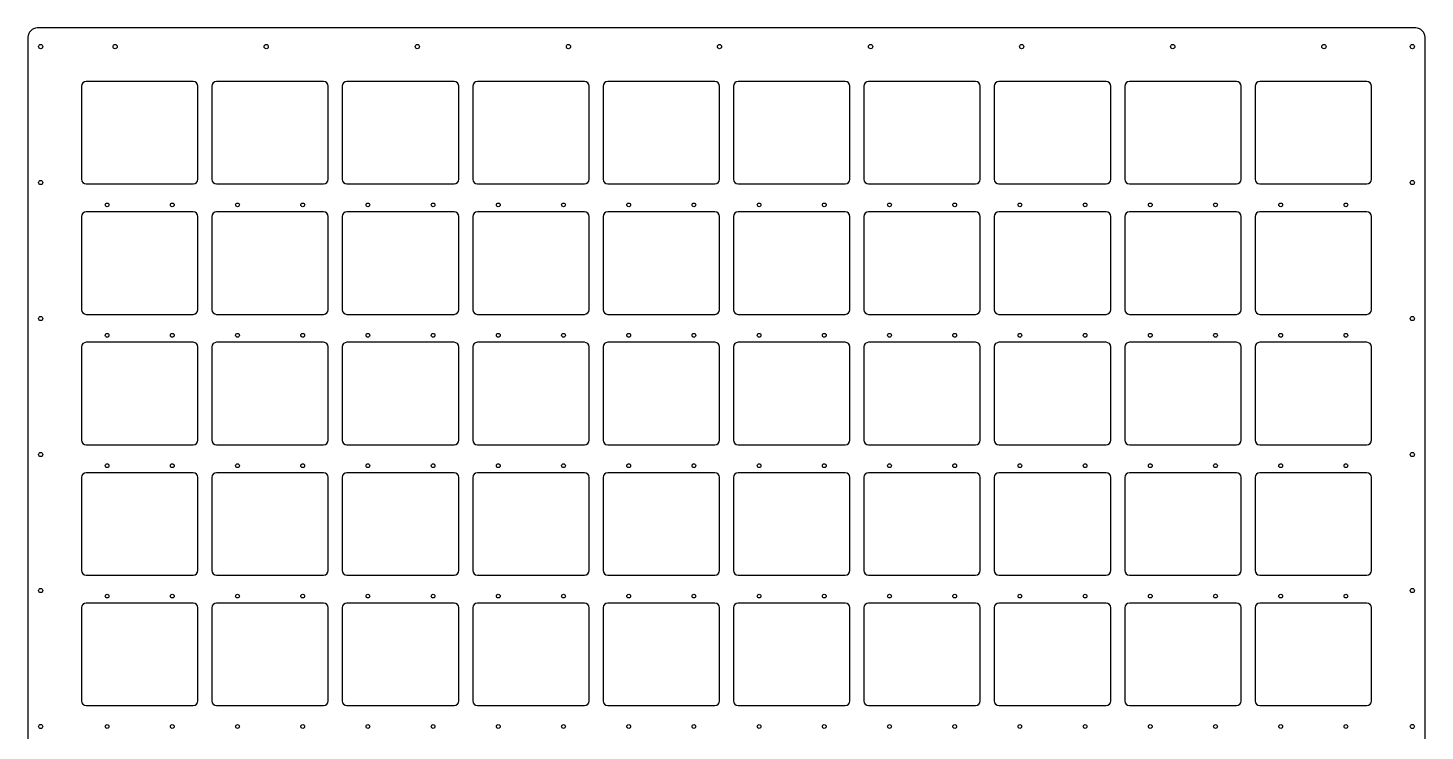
# Model space of a CAD drawing. Header units: millimetres. Extents: x -750 to 750, y -765 to 750.
# Drawn here: x -750 to 750, y -5 to 750 of the extents above; entities that cross this region are included whole.
import ezdxf

# ---------------------------------------------------------------- set-up
doc = ezdxf.new("R2010")
doc.units = ezdxf.units.MM

msp = doc.modelspace()

# ---------------------------------------------------------------- linework, layer by layer
at = {"color": 7, "linetype": 'Continuous', "lineweight": 25}
for p, q in [((740, 750), (-740, 750)), ((-750, 740), (-750, -740)), ((750, -740), (750, 740)), ((-572.5, 692.5), (-687.5, 692.5)), ((-432.5, 692.5), (-547.5, 692.5)), ((-292.5, 692.5), (-407.5, 692.5)), ((-152.5, 692.5), (-267.5, 692.5)), ((-12.5, 692.5), (-127.5, 692.5)), ((127.5, 692.5), (12.5, 692.5)), ((267.5, 692.5), (152.5, 692.5)), ((407.5, 692.5), (292.5, 692.5)), ((547.5, 692.5), (432.5, 692.5)), ((687.5, 692.5), (572.5, 692.5)), ((-692.5, 687.5), (-692.5, 587.5)), ((-567.5, 587.5), (-567.5, 687.5)), ((-552.5, 687.5), (-552.5, 587.5)), ((-427.5, 587.5), (-427.5, 687.5)), ((-412.5, 687.5), (-412.5, 587.5)), ((-287.5, 587.5), (-287.5, 687.5)), ((-272.5, 687.5), (-272.5, 587.5)), ((-147.5, 587.5), (-147.5, 687.5)), ((-132.5, 687.5), (-132.5, 587.5)), ((-7.5, 587.5), (-7.5, 687.5)), ((7.5, 687.5), (7.5, 587.5)), ((132.5, 587.5), (132.5, 687.5)), ((147.5, 687.5), (147.5, 587.5)), ((272.5, 587.5), (272.5, 687.5)), ((287.5, 687.5), (287.5, 587.5)), ((412.5, 587.5), (412.5, 687.5)), ((427.5, 687.5), (427.5, 587.5)), ((552.5, 587.5), (552.5, 687.5)), ((567.5, 687.5), (567.5, 587.5)), ((692.5, 587.5), (692.5, 687.5)), ((-687.5, 582.5), (-572.5, 582.5)), ((-547.5, 582.5), (-432.5, 582.5)), ((-407.5, 582.5), (-292.5, 582.5)), ((-267.5, 582.5), (-152.5, 582.5)), ((-127.5, 582.5), (-12.5, 582.5)), ((12.5, 582.5), (127.5, 582.5)), ((152.5, 582.5), (267.5, 582.5)), ((292.5, 582.5), (407.5, 582.5)), ((432.5, 582.5), (547.5, 582.5)), ((572.5, 582.5), (687.5, 582.5)), ((-692.5, 547.5), (-692.5, 447.5)), ((-572.5, 552.5), (-687.5, 552.5)), ((-567.5, 447.5), (-567.5, 547.5)), ((-552.5, 547.5), (-552.5, 447.5)), ((-432.5, 552.5), (-547.5, 552.5)), ((-427.5, 447.5), (-427.5, 547.5)), ((-412.5, 547.5), (-412.5, 447.5)), ((-292.5, 552.5), (-407.5, 552.5)), ((-287.5, 447.5), (-287.5, 547.5)), ((-272.5, 547.5), (-272.5, 447.5)), ((-152.5, 552.5), (-267.5, 552.5)), ((-147.5, 447.5), (-147.5, 547.5)), ((-132.5, 547.5), (-132.5, 447.5)), ((-12.5, 552.5), (-127.5, 552.5)), ((-7.5, 447.5), (-7.5, 547.5)), ((7.5, 547.5), (7.5, 447.5)), ((127.5, 552.5), (12.5, 552.5)), ((132.5, 447.5), (132.5, 547.5)), ((147.5, 547.5), (147.5, 447.5)), ((267.5, 552.5), (152.5, 552.5)), ((272.5, 447.5), (272.5, 547.5)), ((287.5, 547.5), (287.5, 447.5)), ((407.5, 552.5), (292.5, 552.5)), ((412.5, 447.5), (412.5, 547.5)), ((427.5, 547.5), (427.5, 447.5)), ((547.5, 552.5), (432.5, 552.5)), ((552.5, 447.5), (552.5, 547.5)), ((567.5, 547.5), (567.5, 447.5)), ((687.5, 552.5), (572.5, 552.5)), ((692.5, 447.5), (692.5, 547.5)), ((-687.5, 442.5), (-572.5, 442.5)), ((-547.5, 442.5), (-432.5, 442.5)), ((-407.5, 442.5), (-292.5, 442.5)), ((-267.5, 442.5), (-152.5, 442.5)), ((-127.5, 442.5), (-12.5, 442.5)), ((12.5, 442.5), (127.5, 442.5)), ((152.5, 442.5), (267.5, 442.5)), ((292.5, 442.5), (407.5, 442.5)), ((432.5, 442.5), (547.5, 442.5)), ((572.5, 442.5), (687.5, 442.5)), ((-692.5, 407.5), (-692.5, 307.5)), ((-572.5, 412.5), (-687.5, 412.5)), ((-567.5, 307.5), (-567.5, 407.5)), ((-552.5, 407.5), (-552.5, 307.5)), ((-432.5, 412.5), (-547.5, 412.5)), ((-427.5, 307.5), (-427.5, 407.5)), ((-412.5, 407.5), (-412.5, 307.5)), ((-292.5, 412.5), (-407.5, 412.5)), ((-287.5, 307.5), (-287.5, 407.5)), ((-272.5, 407.5), (-272.5, 307.5)), ((-152.5, 412.5), (-267.5, 412.5)), ((-147.5, 307.5), (-147.5, 407.5)), ((-132.5, 407.5), (-132.5, 307.5)), ((-12.5, 412.5), (-127.5, 412.5)), ((-7.5, 307.5), (-7.5, 407.5)), ((7.5, 407.5), (7.5, 307.5)), ((127.5, 412.5), (12.5, 412.5)), ((132.5, 307.5), (132.5, 407.5)), ((147.5, 407.5), (147.5, 307.5)), ((267.5, 412.5), (152.5, 412.5)), ((272.5, 307.5), (272.5, 407.5)), ((287.5, 407.5), (287.5, 307.5)), ((407.5, 412.5), (292.5, 412.5)), ((412.5, 307.5), (412.5, 407.5)), ((427.5, 407.5), (427.5, 307.5)), ((547.5, 412.5), (432.5, 412.5)), ((552.5, 307.5), (552.5, 407.5)), ((567.5, 407.5), (567.5, 307.5)), ((687.5, 412.5), (572.5, 412.5)), ((692.5, 307.5), (692.5, 407.5)), ((-687.5, 302.5), (-572.5, 302.5)), ((-547.5, 302.5), (-432.5, 302.5)), ((-407.5, 302.5), (-292.5, 302.5)), ((-267.5, 302.5), (-152.5, 302.5)), ((-127.5, 302.5), (-12.5, 302.5)), ((12.5, 302.5), (127.5, 302.5)), ((152.5, 302.5), (267.5, 302.5)), ((292.5, 302.5), (407.5, 302.5)), ((432.5, 302.5), (547.5, 302.5)), ((572.5, 302.5), (687.5, 302.5)), ((-572.5, 272.5), (-687.5, 272.5)), ((-432.5, 272.5), (-547.5, 272.5)), ((-292.5, 272.5), (-407.5, 272.5)), ((-152.5, 272.5), (-267.5, 272.5)), ((-12.5, 272.5), (-127.5, 272.5)), ((127.5, 272.5), (12.5, 272.5)), ((267.5, 272.5), (152.5, 272.5)), ((407.5, 272.5), (292.5, 272.5)), ((547.5, 272.5), (432.5, 272.5)), ((687.5, 272.5), (572.5, 272.5)), ((-692.5, 267.5), (-692.5, 167.5)), ((-567.5, 167.5), (-567.5, 267.5)), ((-552.5, 267.5), (-552.5, 167.5)), ((-427.5, 167.5), (-427.5, 267.5)), ((-412.5, 267.5), (-412.5, 167.5)), ((-287.5, 167.5), (-287.5, 267.5)), ((-272.5, 267.5), (-272.5, 167.5)), ((-147.5, 167.5), (-147.5, 267.5)), ((-132.5, 267.5), (-132.5, 167.5)), ((-7.5, 167.5), (-7.5, 267.5)), ((7.5, 267.5), (7.5, 167.5)), ((132.5, 167.5), (132.5, 267.5)), ((147.5, 267.5), (147.5, 167.5)), ((272.5, 167.5), (272.5, 267.5)), ((287.5, 267.5), (287.5, 167.5)), ((412.5, 167.5), (412.5, 267.5)), ((427.5, 267.5), (427.5, 167.5)), ((552.5, 167.5), (552.5, 267.5)), ((567.5, 267.5), (567.5, 167.5)), ((692.5, 167.5), (692.5, 267.5)), ((-687.5, 162.5), (-572.5, 162.5)), ((-547.5, 162.5), (-432.5, 162.5)), ((-407.5, 162.5), (-292.5, 162.5)), ((-267.5, 162.5), (-152.5, 162.5)), ((-127.5, 162.5), (-12.5, 162.5)), ((12.5, 162.5), (127.5, 162.5)), ((152.5, 162.5), (267.5, 162.5)), ((292.5, 162.5), (407.5, 162.5)), ((432.5, 162.5), (547.5, 162.5)), ((572.5, 162.5), (687.5, 162.5)), ((-692.5, 127.5), (-692.5, 27.5)), ((-572.5, 132.5), (-687.5, 132.5)), ((-567.5, 27.5), (-567.5, 127.5)), ((-552.5, 127.5), (-552.5, 27.5)), ((-432.5, 132.5), (-547.5, 132.5)), ((-427.5, 27.5), (-427.5, 127.5)), ((-412.5, 127.5), (-412.5, 27.5)), ((-292.5, 132.5), (-407.5, 132.5)), ((-287.5, 27.5), (-287.5, 127.5)), ((-272.5, 127.5), (-272.5, 27.5)), ((-152.5, 132.5), (-267.5, 132.5)), ((-147.5, 27.5), (-147.5, 127.5)), ((-132.5, 127.5), (-132.5, 27.5)), ((-12.5, 132.5), (-127.5, 132.5)), ((-7.5, 27.5), (-7.5, 127.5)), ((7.5, 127.5), (7.5, 27.5)), ((127.5, 132.5), (12.5, 132.5)), ((132.5, 27.5), (132.5, 127.5)), ((147.5, 127.5), (147.5, 27.5)), ((267.5, 132.5), (152.5, 132.5)), ((272.5, 27.5), (272.5, 127.5)), ((287.5, 127.5), (287.5, 27.5)), ((407.5, 132.5), (292.5, 132.5)), ((412.5, 27.5), (412.5, 127.5)), ((427.5, 127.5), (427.5, 27.5)), ((547.5, 132.5), (432.5, 132.5)), ((552.5, 27.5), (552.5, 127.5)), ((567.5, 127.5), (567.5, 27.5)), ((687.5, 132.5), (572.5, 132.5)), ((692.5, 27.5), (692.5, 127.5)), ((-687.5, 22.5), (-572.5, 22.5)), ((-547.5, 22.5), (-432.5, 22.5)), ((-407.5, 22.5), (-292.5, 22.5)), ((-267.5, 22.5), (-152.5, 22.5)), ((-127.5, 22.5), (-12.5, 22.5)), ((12.5, 22.5), (127.5, 22.5)), ((152.5, 22.5), (267.5, 22.5)), ((292.5, 22.5), (407.5, 22.5)), ((432.5, 22.5), (547.5, 22.5)), ((572.5, 22.5), (687.5, 22.5))]:
    msp.add_line(p, q, dxfattribs=at)
for centre, radius in [((-736.4, 730), 2.25), ((-656.4, 730), 2.25), ((-494.2, 730), 2.25), ((-332, 730), 2.25), ((-169.7, 730), 2.25), ((-7.5, 730), 2.25), ((154.7, 730), 2.25), ((316.9, 730), 2.25), ((479.1, 730), 2.25), ((641.4, 730), 2.25), ((736.4, 730), 2.25), ((-736.4, 584), 2.25), ((736.4, 584), 2.25), ((-665, 560), 2), ((-595, 560), 2), ((-525, 560), 2), ((-455, 560), 2), ((-385, 560), 2), ((-315, 560), 2), ((-245, 560), 2), ((-175, 560), 2), ((-105, 560), 2), ((-35, 560), 2), ((35, 560), 2), ((105, 560), 2), ((175, 560), 2), ((245, 560), 2), ((315, 560), 2), ((385, 560), 2), ((455, 560), 2), ((525, 560), 2), ((595, 560), 2), ((665, 560), 2), ((-736.4, 438), 2.25), ((736.4, 438), 2.25), ((-665, 420), 2), ((-595, 420), 2), ((-525, 420), 2), ((-455, 420), 2), ((-385, 420), 2), ((-315, 420), 2), ((-245, 420), 2), ((-175, 420), 2), ((-105, 420), 2), ((-35, 420), 2), ((35, 420), 2), ((105, 420), 2), ((175, 420), 2), ((245, 420), 2), ((315, 420), 2), ((385, 420), 2), ((455, 420), 2), ((525, 420), 2), ((595, 420), 2), ((665, 420), 2), ((-736.4, 292), 2.25), ((736.4, 292), 2.25), ((-665, 280), 2), ((-595, 280), 2), ((-525, 280), 2), ((-455, 280), 2), ((-385, 280), 2), ((-315, 280), 2), ((-245, 280), 2), ((-175, 280), 2), ((-105, 280), 2), ((-35, 280), 2), ((35, 280), 2), ((105, 280), 2), ((175, 280), 2), ((245, 280), 2), ((315, 280), 2), ((385, 280), 2), ((455, 280), 2), ((525, 280), 2), ((595, 280), 2), ((665, 280), 2), ((-736.4, 146), 2.25), ((-665, 140), 2), ((-595, 140), 2), ((-525, 140), 2), ((-455, 140), 2), ((-385, 140), 2), ((-315, 140), 2), ((-245, 140), 2), ((-175, 140), 2), ((-105, 140), 2), ((-35, 140), 2), ((35, 140), 2), ((105, 140), 2), ((175, 140), 2), ((245, 140), 2), ((315, 140), 2), ((385, 140), 2), ((455, 140), 2), ((525, 140), 2), ((595, 140), 2), ((665, 140), 2), ((736.4, 146), 2.25), ((-736.4, 0), 2.25), ((-665, 0), 2), ((-595, 0), 2), ((-525, 0), 2), ((-455, 0), 2), ((-385, 0), 2), ((-315, 0), 2), ((-245, 0), 2), ((-175, 0), 2), ((-105, 0), 2), ((-35, 0), 2), ((35, 0), 2), ((105, 0), 2), ((175, 0), 2), ((245, 0), 2), ((315, 0), 2), ((385, 0), 2), ((455, 0), 2), ((525, 0), 2), ((595, 0), 2), ((665, 0), 2), ((736.4, 0), 2.25)]:
    msp.add_circle(centre, radius, dxfattribs=at)
for centre, radius, start, end in [((-740, 740), 10, 90, 180), ((740, 740), 10, 0, 90), ((-687.5, 687.5), 5, 90, 180), ((-572.5, 687.5), 5, 0, 90), ((-547.5, 687.5), 5, 90, 180), ((-432.5, 687.5), 5, 0, 90), ((-407.5, 687.5), 5, 90, 180), ((-292.5, 687.5), 5, 0, 90), ((-267.5, 687.5), 5, 90, 180), ((-152.5, 687.5), 5, 0, 90), ((-127.5, 687.5), 5, 90, 180), ((-12.5, 687.5), 5, 0, 90), ((12.5, 687.5), 5, 90, 180), ((127.5, 687.5), 5, 0, 90), ((152.5, 687.5), 5, 90, 180), ((267.5, 687.5), 5, 0, 90), ((292.5, 687.5), 5, 90, 180), ((407.5, 687.5), 5, 0, 90), ((432.5, 687.5), 5, 90, 180), ((547.5, 687.5), 5, 0, 90), ((572.5, 687.5), 5, 90, 180), ((687.5, 687.5), 5, 0, 90), ((-687.5, 587.5), 5, 180, 270), ((-572.5, 587.5), 5, 270, 0), ((-547.5, 587.5), 5, 180, 270), ((-432.5, 587.5), 5, 270, 0), ((-407.5, 587.5), 5, 180, 270), ((-292.5, 587.5), 5, 270, 0), ((-267.5, 587.5), 5, 180, 270), ((-152.5, 587.5), 5, 270, 0), ((-127.5, 587.5), 5, 180, 270), ((-12.5, 587.5), 5, 270, 0), ((12.5, 587.5), 5, 180, 270), ((127.5, 587.5), 5, 270, 0), ((152.5, 587.5), 5, 180, 270), ((267.5, 587.5), 5, 270, 0), ((292.5, 587.5), 5, 180, 270), ((407.5, 587.5), 5, 270, 0), ((432.5, 587.5), 5, 180, 270), ((547.5, 587.5), 5, 270, 0), ((572.5, 587.5), 5, 180, 270), ((687.5, 587.5), 5, 270, 0), ((-687.5, 547.5), 5, 90, 180), ((-572.5, 547.5), 5, 0, 90), ((-547.5, 547.5), 5, 90, 180), ((-432.5, 547.5), 5, 0, 90), ((-407.5, 547.5), 5, 90, 180), ((-292.5, 547.5), 5, 0, 90), ((-267.5, 547.5), 5, 90, 180), ((-152.5, 547.5), 5, 0, 90), ((-127.5, 547.5), 5, 90, 180), ((-12.5, 547.5), 5, 0, 90), ((12.5, 547.5), 5, 90, 180), ((127.5, 547.5), 5, 0, 90), ((152.5, 547.5), 5, 90, 180), ((267.5, 547.5), 5, 0, 90), ((292.5, 547.5), 5, 90, 180), ((407.5, 547.5), 5, 0, 90), ((432.5, 547.5), 5, 90, 180), ((547.5, 547.5), 5, 0, 90), ((572.5, 547.5), 5, 90, 180), ((687.5, 547.5), 5, 0, 90), ((-687.5, 447.5), 5, 180, 270), ((-572.5, 447.5), 5, 270, 0), ((-547.5, 447.5), 5, 180, 270), ((-432.5, 447.5), 5, 270, 0), ((-407.5, 447.5), 5, 180, 270), ((-292.5, 447.5), 5, 270, 0), ((-267.5, 447.5), 5, 180, 270), ((-152.5, 447.5), 5, 270, 0), ((-127.5, 447.5), 5, 180, 270), ((-12.5, 447.5), 5, 270, 0), ((12.5, 447.5), 5, 180, 270), ((127.5, 447.5), 5, 270, 0), ((152.5, 447.5), 5, 180, 270), ((267.5, 447.5), 5, 270, 0), ((292.5, 447.5), 5, 180, 270), ((407.5, 447.5), 5, 270, 0), ((432.5, 447.5), 5, 180, 270), ((547.5, 447.5), 5, 270, 0), ((572.5, 447.5), 5, 180, 270), ((687.5, 447.5), 5, 270, 0), ((-687.5, 407.5), 5, 90, 180), ((-572.5, 407.5), 5, 0, 90), ((-547.5, 407.5), 5, 90, 180), ((-432.5, 407.5), 5, 0, 90), ((-407.5, 407.5), 5, 90, 180), ((-292.5, 407.5), 5, 0, 90), ((-267.5, 407.5), 5, 90, 180), ((-152.5, 407.5), 5, 0, 90), ((-127.5, 407.5), 5, 90, 180), ((-12.5, 407.5), 5, 0, 90), ((12.5, 407.5), 5, 90, 180), ((127.5, 407.5), 5, 0, 90), ((152.5, 407.5), 5, 90, 180), ((267.5, 407.5), 5, 0, 90), ((292.5, 407.5), 5, 90, 180), ((407.5, 407.5), 5, 0, 90), ((432.5, 407.5), 5, 90, 180), ((547.5, 407.5), 5, 0, 90), ((572.5, 407.5), 5, 90, 180), ((687.5, 407.5), 5, 0, 90), ((-687.5, 307.5), 5, 180, 270), ((-572.5, 307.5), 5, 270, 0), ((-547.5, 307.5), 5, 180, 270), ((-432.5, 307.5), 5, 270, 0), ((-407.5, 307.5), 5, 180, 270), ((-292.5, 307.5), 5, 270, 0), ((-267.5, 307.5), 5, 180, 270), ((-152.5, 307.5), 5, 270, 0), ((-127.5, 307.5), 5, 180, 270), ((-12.5, 307.5), 5, 270, 0), ((12.5, 307.5), 5, 180, 270), ((127.5, 307.5), 5, 270, 0), ((152.5, 307.5), 5, 180, 270), ((267.5, 307.5), 5, 270, 0), ((292.5, 307.5), 5, 180, 270), ((407.5, 307.5), 5, 270, 0), ((432.5, 307.5), 5, 180, 270), ((547.5, 307.5), 5, 270, 0), ((572.5, 307.5), 5, 180, 270), ((687.5, 307.5), 5, 270, 0), ((-687.5, 267.5), 5, 90, 180), ((-572.5, 267.5), 5, 0, 90), ((-547.5, 267.5), 5, 90, 180), ((-432.5, 267.5), 5, 0, 90), ((-407.5, 267.5), 5, 90, 180), ((-292.5, 267.5), 5, 0, 90), ((-267.5, 267.5), 5, 90, 180), ((-152.5, 267.5), 5, 0, 90), ((-127.5, 267.5), 5, 90, 180), ((-12.5, 267.5), 5, 0, 90), ((12.5, 267.5), 5, 90, 180), ((127.5, 267.5), 5, 0, 90), ((152.5, 267.5), 5, 90, 180), ((267.5, 267.5), 5, 0, 90), ((292.5, 267.5), 5, 90, 180), ((407.5, 267.5), 5, 0, 90), ((432.5, 267.5), 5, 90, 180), ((547.5, 267.5), 5, 0, 90), ((572.5, 267.5), 5, 90, 180), ((687.5, 267.5), 5, 0, 90), ((-687.5, 167.5), 5, 180, 270), ((-572.5, 167.5), 5, 270, 0), ((-547.5, 167.5), 5, 180, 270), ((-432.5, 167.5), 5, 270, 0), ((-407.5, 167.5), 5, 180, 270), ((-292.5, 167.5), 5, 270, 0), ((-267.5, 167.5), 5, 180, 270), ((-152.5, 167.5), 5, 270, 0), ((-127.5, 167.5), 5, 180, 270), ((-12.5, 167.5), 5, 270, 0), ((12.5, 167.5), 5, 180, 270), ((127.5, 167.5), 5, 270, 0), ((152.5, 167.5), 5, 180, 270), ((267.5, 167.5), 5, 270, 0), ((292.5, 167.5), 5, 180, 270), ((407.5, 167.5), 5, 270, 0), ((432.5, 167.5), 5, 180, 270), ((547.5, 167.5), 5, 270, 0), ((572.5, 167.5), 5, 180, 270), ((687.5, 167.5), 5, 270, 0), ((-687.5, 127.5), 5, 90, 180), ((-572.5, 127.5), 5, 0, 90), ((-547.5, 127.5), 5, 90, 180), ((-432.5, 127.5), 5, 0, 90), ((-407.5, 127.5), 5, 90, 180), ((-292.5, 127.5), 5, 0, 90), ((-267.5, 127.5), 5, 90, 180), ((-152.5, 127.5), 5, 0, 90), ((-127.5, 127.5), 5, 90, 180), ((-12.5, 127.5), 5, 0, 90), ((12.5, 127.5), 5, 90, 180), ((127.5, 127.5), 5, 0, 90), ((152.5, 127.5), 5, 90, 180), ((267.5, 127.5), 5, 0, 90), ((292.5, 127.5), 5, 90, 180), ((407.5, 127.5), 5, 0, 90), ((432.5, 127.5), 5, 90, 180), ((547.5, 127.5), 5, 0, 90), ((572.5, 127.5), 5, 90, 180), ((687.5, 127.5), 5, 0, 90), ((-687.5, 27.5), 5, 180, 270), ((-572.5, 27.5), 5, 270, 0), ((-547.5, 27.5), 5, 180, 270), ((-432.5, 27.5), 5, 270, 0), ((-407.5, 27.5), 5, 180, 270), ((-292.5, 27.5), 5, 270, 0), ((-267.5, 27.5), 5, 180, 270), ((-152.5, 27.5), 5, 270, 0), ((-127.5, 27.5), 5, 180, 270), ((-12.5, 27.5), 5, 270, 0), ((12.5, 27.5), 5, 180, 270), ((127.5, 27.5), 5, 270, 0), ((152.5, 27.5), 5, 180, 270), ((267.5, 27.5), 5, 270, 0), ((292.5, 27.5), 5, 180, 270), ((407.5, 27.5), 5, 270, 0), ((432.5, 27.5), 5, 180, 270), ((547.5, 27.5), 5, 270, 0), ((572.5, 27.5), 5, 180, 270), ((687.5, 27.5), 5, 270, 0)]:
    msp.add_arc(centre, radius, start, end, dxfattribs=at)

doc.saveas('drawing.dxf')
